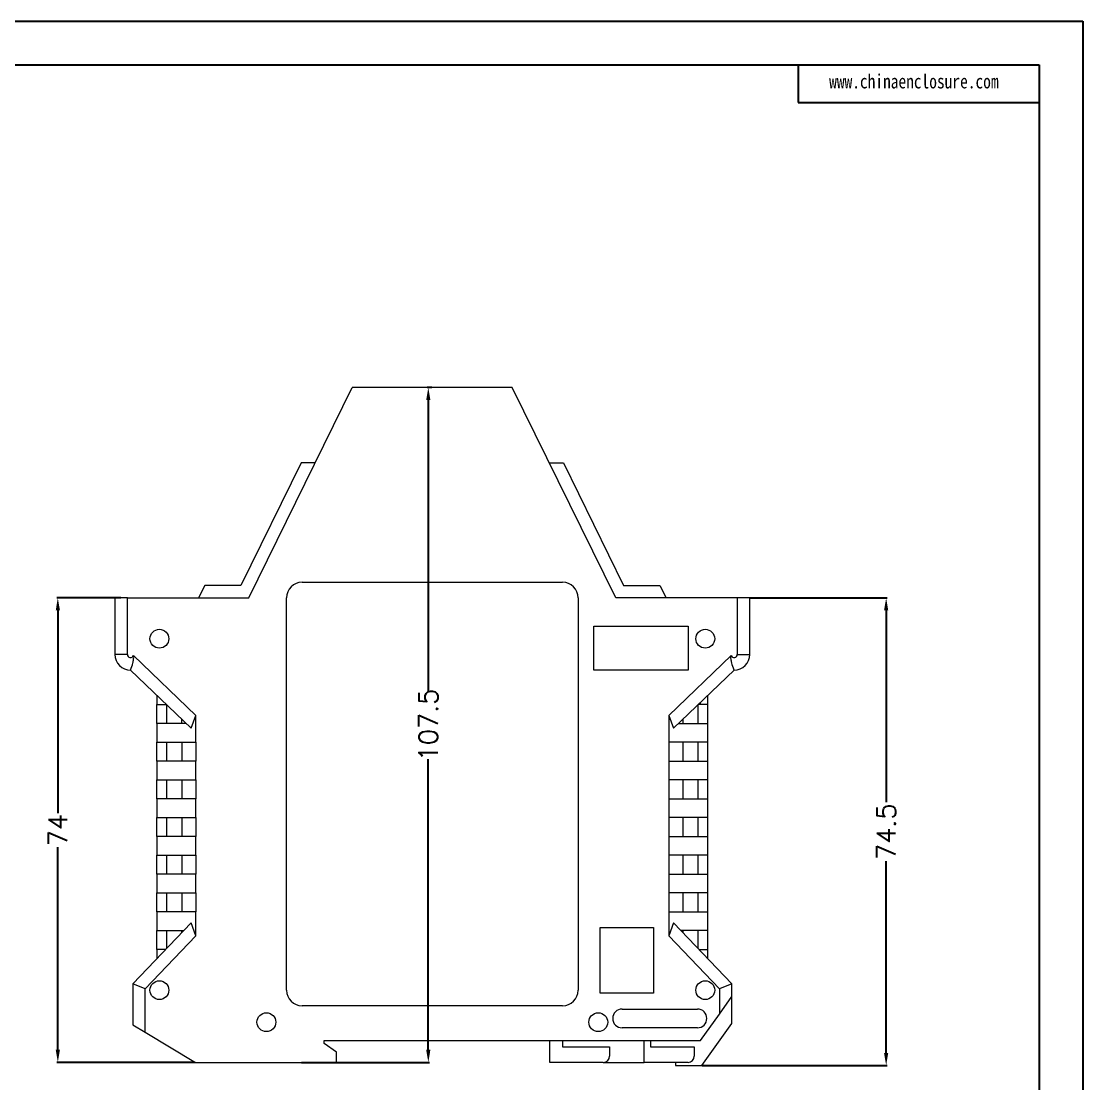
# Model space of a CAD drawing. Header units: inches. Extents: x 162 to 2102, y 1089 to 1379.
# Drawn here: x 1393.2 to 1562.4, y 1209.9 to 1379.2 of the extents above; entities that cross this region are included whole.
import ezdxf

# ---------------------------------------------------------------- set-up
doc = ezdxf.new("R2010")
doc.units = ezdxf.units.IN
doc.layers.add('文字', color=81, linetype='Continuous')
doc.styles.get("Standard").update_dxf_attribs({"font": 'txt', "bigfont": 'gbcbig.shx'})
doc.styles.add('宋体', font='', dxfattribs={"width": 0.8, "height": 3.5})
doc.styles.get('宋体').set_extended_font_data('SimSun')
doc.dimstyles.new('3', dxfattribs={"dimtxt": 3, "dimasz": 2, "dimexe": 0.18, "dimexo": 0.0625, "dimgap": 0.2, "dimtad": 0, "dimzin": 12, "dimdsep": 46, "dimtxsty": 'Standard', "dimcen": 1, "dimclrd": 3, "dimclre": 3, "dimadec": 0, "dimazin": 0, "dimtfac": 1, "dimtofl": 0, "dimtmove": 0, "dimatfit": 3, "dimfxl": 1, "dimtolj": 1, "dimtzin": 0, "dimarcsym": 0})

# ---------------------------------------------------------------- blocks, each defined once
blk = doc.blocks.new('*D166')
at = {"color": 3, "lineweight": -2}
for p, q in [((1509.41, 1287.35), (1531.26, 1287.35)), ((1531.08, 1285.35), (1531.08, 1254.8)), ((1531.08, 1214.85), (1531.08, 1245.4)), ((1501.78, 1212.85), (1531.26, 1212.85))]:
    blk.add_line(p, q, dxfattribs=at)
at = {"color": 3}
for points in [[(1530.74, 1285.35), (1531.41, 1285.35), (1531.08, 1287.35)], [(1530.74, 1214.85), (1531.41, 1214.85), (1531.08, 1212.85)]]:
    blk.add_solid(points, dxfattribs=at)
at = {"layer": 'Defpoints', "color": 0}
for p in [(1509.35, 1287.35), (1531.08, 1287.35), (1501.71, 1212.85)]:
    blk.add_point(p, dxfattribs=at)
at = {"color": 0, "insert": (1531.08, 1250.1), "char_height": 3, "attachment_point": 5, "rotation": 90}
blk.add_mtext('\\A1;74.5', dxfattribs=at)
blk = doc.blocks.new('*D167')
at = {"color": 3, "lineweight": -2}
for p, q in [((1409.09, 1287.35), (1398.88, 1287.35)), ((1399.06, 1285.35), (1399.06, 1253.05)), ((1399.06, 1215.35), (1399.06, 1247.65)), ((1420.94, 1213.35), (1398.88, 1213.35))]:
    blk.add_line(p, q, dxfattribs=at)
at = {"color": 3}
for points in [[(1398.73, 1285.35), (1399.4, 1285.35), (1399.06, 1287.35)], [(1398.73, 1215.35), (1399.4, 1215.35), (1399.06, 1213.35)]]:
    blk.add_solid(points, dxfattribs=at)
at = {"layer": 'Defpoints', "color": 0}
for p in [(1399.06, 1287.35), (1409.15, 1287.35), (1421, 1213.35)]:
    blk.add_point(p, dxfattribs=at)
at = {"color": 0, "insert": (1399.06, 1250.35), "char_height": 3, "attachment_point": 5, "rotation": 90}
blk.add_mtext('\\A1;74', dxfattribs=at)
blk = doc.blocks.new('*D168')
at = {"color": 3, "lineweight": -2}
for p, q in [((1458.69, 1320.85), (1457.93, 1320.85)), ((1458.11, 1318.85), (1458.11, 1272.55)), ((1458.11, 1215.35), (1458.11, 1261.65)), ((1437.92, 1213.35), (1458.29, 1213.35))]:
    blk.add_line(p, q, dxfattribs=at)
at = {"color": 3}
for points in [[(1457.77, 1318.85), (1458.44, 1318.85), (1458.11, 1320.85)], [(1457.77, 1215.35), (1458.44, 1215.35), (1458.11, 1213.35)]]:
    blk.add_solid(points, dxfattribs=at)
at = {"layer": 'Defpoints', "color": 0}
for p in [(1458.11, 1320.85), (1458.75, 1320.85), (1437.85, 1213.35)]:
    blk.add_point(p, dxfattribs=at)
at = {"color": 0, "insert": (1458.11, 1267.1), "char_height": 3, "attachment_point": 5, "rotation": 90}
blk.add_mtext('\\A1;107.5', dxfattribs=at)

msp = doc.modelspace()

# ---------------------------------------------------------------- linework, layer by layer
for p, q in [((1151.266, 1379.219), (1562.41, 1379.219)), ((1562.41, 1379.219), (1562.41, 1088.511)), ((1161.905, 1372.298), (1555.489, 1372.298)), ((1517.035, 1372.298), (1517.035, 1366.289)), ((1555.489, 1372.298), (1555.489, 1095.433)), ((1517.035, 1366.289), (1555.489, 1366.289))]:
    msp.add_line(p, q)
at = {"color": 7, "linetype": 'Continuous', "lineweight": 15}
for p, q in [((1429.498, 1287.347), (1445.998, 1320.847)), ((1471.498, 1320.847), (1445.998, 1320.847)), ((1487.998, 1287.347), (1471.498, 1320.847)), ((1437.858, 1308.847), (1428.253, 1289.347)), ((1440.087, 1308.847), (1437.858, 1308.847)), ((1477.408, 1308.847), (1479.638, 1308.847)), ((1479.638, 1308.847), (1489.242, 1289.347)), ((1422.498, 1289.347), (1421.498, 1287.347)), ((1428.253, 1289.347), (1422.498, 1289.347)), ((1437.998, 1289.847), (1479.498, 1289.847)), ((1489.242, 1289.347), (1494.998, 1289.347)), ((1494.998, 1289.347), (1495.998, 1287.347)), ((1408.148, 1287.347), (1408.148, 1278.347)), ((1410.148, 1287.347), (1408.148, 1287.347)), ((1410.148, 1278.347), (1410.148, 1287.347)), ((1410.148, 1287.347), (1429.498, 1287.347)), ((1435.498, 1224.847), (1435.498, 1287.347)), ((1481.998, 1287.347), (1481.998, 1224.847)), ((1507.348, 1287.347), (1487.998, 1287.347)), ((1507.348, 1287.347), (1507.348, 1278.347)), ((1509.348, 1287.347), (1507.348, 1287.347)), ((1509.348, 1278.347), (1509.348, 1287.347)), ((1484.498, 1275.847), (1484.498, 1282.847)), ((1484.498, 1282.847), (1499.498, 1282.847)), ((1499.498, 1282.847), (1499.498, 1275.847)), ((1410.148, 1278.347), (1408.148, 1278.347)), ((1421.076, 1268.633), (1411.115, 1278.169)), ((1506.381, 1278.169), (1496.419, 1268.633)), ((1507.348, 1278.347), (1509.348, 1278.347)), ((1410.648, 1275.847), (1420.295, 1266.612)), ((1499.498, 1275.847), (1484.498, 1275.847)), ((1497.2, 1266.612), (1506.848, 1275.847)), ((1414.826, 1271.847), (1414.826, 1270.347)), ((1502.669, 1270.347), (1502.669, 1271.847)), ((1414.826, 1270.347), (1416.394, 1270.347)), ((1414.826, 1267.347), (1414.826, 1270.347)), ((1416.426, 1267.347), (1416.426, 1270.315)), ((1501.069, 1270.315), (1501.069, 1267.347)), ((1501.419, 1270.347), (1501.102, 1270.347)), ((1501.419, 1270.65), (1501.419, 1270.347)), ((1502.669, 1270.347), (1501.419, 1270.347)), ((1502.669, 1267.347), (1502.669, 1270.347)), ((1418.826, 1267.347), (1418.826, 1268.018)), ((1420.295, 1266.612), (1421.076, 1268.633)), ((1421.076, 1264.347), (1421.076, 1268.633)), ((1496.419, 1268.633), (1497.2, 1266.612)), ((1496.419, 1268.633), (1496.419, 1264.347)), ((1498.669, 1268.018), (1498.669, 1267.347)), ((1419.528, 1267.347), (1414.826, 1267.347)), ((1414.826, 1267.347), (1414.826, 1264.347)), ((1497.968, 1267.347), (1502.669, 1267.347)), ((1502.669, 1264.347), (1502.669, 1267.347)), ((1414.826, 1264.347), (1421.076, 1264.347)), ((1414.826, 1261.347), (1414.826, 1264.347)), ((1416.426, 1261.347), (1416.426, 1264.347)), ((1418.826, 1264.347), (1418.826, 1261.347)), ((1421.076, 1264.347), (1421.076, 1261.347)), ((1496.419, 1264.347), (1496.419, 1261.347)), ((1502.669, 1264.347), (1496.419, 1264.347)), ((1498.669, 1264.347), (1498.669, 1261.347)), ((1501.069, 1264.347), (1501.069, 1261.347)), ((1502.669, 1261.347), (1502.669, 1264.347)), ((1414.826, 1261.347), (1414.826, 1258.347)), ((1421.076, 1261.347), (1414.826, 1261.347)), ((1421.076, 1258.347), (1421.076, 1261.347)), ((1496.419, 1261.347), (1496.419, 1258.347)), ((1496.419, 1261.347), (1502.669, 1261.347)), ((1502.669, 1258.347), (1502.669, 1261.347)), ((1414.826, 1258.347), (1421.076, 1258.347)), ((1414.826, 1255.347), (1414.826, 1258.347)), ((1416.426, 1255.347), (1416.426, 1258.347)), ((1418.826, 1258.347), (1418.826, 1255.347)), ((1421.076, 1258.347), (1421.076, 1255.347)), ((1496.419, 1258.347), (1496.419, 1255.347)), ((1502.669, 1258.347), (1496.419, 1258.347)), ((1498.669, 1258.347), (1498.669, 1255.347)), ((1501.069, 1258.347), (1501.069, 1255.347)), ((1502.669, 1255.347), (1502.669, 1258.347)), ((1414.826, 1255.347), (1414.826, 1252.347)), ((1421.076, 1255.347), (1414.826, 1255.347)), ((1421.076, 1252.347), (1421.076, 1255.347)), ((1496.419, 1255.347), (1496.419, 1252.347)), ((1496.419, 1255.347), (1502.669, 1255.347)), ((1502.669, 1252.347), (1502.669, 1255.347)), ((1414.826, 1252.347), (1421.076, 1252.347)), ((1414.826, 1249.347), (1414.826, 1252.347)), ((1416.426, 1249.347), (1416.426, 1252.347)), ((1418.826, 1252.347), (1418.826, 1249.347)), ((1421.076, 1252.347), (1421.076, 1249.347)), ((1496.419, 1252.347), (1496.419, 1249.347)), ((1502.669, 1252.347), (1496.419, 1252.347)), ((1498.669, 1252.347), (1498.669, 1249.347)), ((1501.069, 1252.347), (1501.069, 1249.347)), ((1502.669, 1249.347), (1502.669, 1252.347)), ((1414.826, 1249.347), (1414.826, 1246.347)), ((1421.076, 1249.347), (1414.826, 1249.347)), ((1421.076, 1246.347), (1421.076, 1249.347)), ((1496.419, 1249.347), (1496.419, 1246.347)), ((1496.419, 1249.347), (1502.669, 1249.347)), ((1502.669, 1246.347), (1502.669, 1249.347)), ((1414.826, 1246.347), (1421.076, 1246.347)), ((1414.826, 1243.347), (1414.826, 1246.347)), ((1416.426, 1243.347), (1416.426, 1246.347)), ((1418.826, 1246.347), (1418.826, 1243.347)), ((1421.076, 1246.347), (1421.076, 1243.347)), ((1496.419, 1246.347), (1496.419, 1243.347)), ((1502.669, 1246.347), (1496.419, 1246.347)), ((1498.669, 1246.347), (1498.669, 1243.347)), ((1501.069, 1246.347), (1501.069, 1243.347)), ((1502.669, 1243.347), (1502.669, 1246.347)), ((1414.826, 1243.347), (1414.826, 1240.347)), ((1421.076, 1243.347), (1414.826, 1243.347)), ((1421.076, 1240.347), (1421.076, 1243.347)), ((1496.419, 1243.347), (1496.419, 1240.347)), ((1496.419, 1243.347), (1502.669, 1243.347)), ((1502.669, 1240.347), (1502.669, 1243.347)), ((1414.826, 1240.347), (1421.076, 1240.347)), ((1414.826, 1237.347), (1414.826, 1240.347)), ((1416.426, 1237.347), (1416.426, 1240.347)), ((1418.826, 1240.347), (1418.826, 1237.347)), ((1421.076, 1240.347), (1421.076, 1237.347)), ((1496.419, 1240.347), (1496.419, 1237.347)), ((1502.669, 1240.347), (1496.419, 1240.347)), ((1498.669, 1240.347), (1498.669, 1237.347)), ((1501.069, 1240.347), (1501.069, 1237.347)), ((1502.669, 1237.347), (1502.669, 1240.347)), ((1414.826, 1237.347), (1414.826, 1234.347)), ((1421.076, 1237.347), (1414.826, 1237.347)), ((1421.076, 1233.484), (1421.076, 1237.347)), ((1496.419, 1237.347), (1496.419, 1233.484)), ((1496.419, 1237.347), (1502.669, 1237.347)), ((1502.669, 1234.347), (1502.669, 1237.347)), ((1420.295, 1235.56), (1410.998, 1225.847)), ((1414.826, 1234.347), (1419.134, 1234.347)), ((1414.826, 1231.347), (1414.826, 1234.347)), ((1416.426, 1231.519), (1416.426, 1234.347)), ((1418.826, 1234.026), (1418.826, 1234.347)), ((1421.076, 1233.484), (1420.295, 1235.56)), ((1485.498, 1234.847), (1493.998, 1234.847)), ((1485.498, 1224.347), (1485.498, 1234.847)), ((1493.998, 1234.847), (1493.998, 1224.347)), ((1497.2, 1235.56), (1496.419, 1233.484)), ((1506.498, 1225.847), (1497.2, 1235.56)), ((1502.669, 1234.347), (1498.361, 1234.347)), ((1498.669, 1234.347), (1498.669, 1234.026)), ((1501.069, 1234.347), (1501.069, 1231.519)), ((1502.669, 1231.347), (1502.669, 1234.347)), ((1412.998, 1225.044), (1421.076, 1233.484)), ((1496.419, 1233.484), (1504.498, 1225.044)), ((1414.826, 1231.347), (1414.826, 1229.847)), ((1416.262, 1231.347), (1414.826, 1231.347)), ((1501.233, 1231.347), (1502.669, 1231.347)), ((1502.669, 1229.847), (1502.669, 1231.347)), ((1412.998, 1225.044), (1410.998, 1225.847)), ((1410.998, 1225.847), (1410.998, 1219.347)), ((1506.498, 1225.847), (1504.498, 1225.044)), ((1506.498, 1223.847), (1506.498, 1225.847)), ((1412.998, 1218.147), (1412.998, 1225.044)), ((1493.998, 1224.347), (1485.498, 1224.347)), ((1504.498, 1225.044), (1504.498, 1221.047)), ((1479.498, 1222.347), (1437.998, 1222.347)), ((1504.498, 1221.047), (1506.498, 1223.847)), ((1506.498, 1219.546), (1506.498, 1223.847)), ((1488.998, 1221.847), (1500.998, 1221.847)), ((1501.498, 1216.847), (1504.498, 1221.047)), ((1410.998, 1219.347), (1412.998, 1218.147)), ((1500.998, 1218.847), (1488.998, 1218.847)), ((1501.713, 1212.847), (1506.498, 1219.546)), ((1412.998, 1218.147), (1420.998, 1213.347)), ((1441.498, 1216.847), (1501.498, 1216.847)), ((1441.498, 1216.347), (1441.498, 1216.847)), ((1443.498, 1214.947), (1441.498, 1216.347)), ((1477.498, 1213.347), (1477.498, 1216.847)), ((1479.498, 1216.847), (1479.498, 1215.847)), ((1479.498, 1215.847), (1486.998, 1215.847)), ((1486.998, 1215.847), (1486.998, 1214.347)), ((1492.498, 1213.347), (1492.498, 1216.847)), ((1493.498, 1216.847), (1493.498, 1215.847)), ((1493.498, 1215.847), (1500.498, 1215.847)), ((1500.498, 1215.847), (1500.498, 1214.347)), ((1443.498, 1213.347), (1443.498, 1214.947)), ((1420.998, 1213.347), (1443.498, 1213.347)), ((1485.998, 1213.347), (1477.498, 1213.347)), ((1485.998, 1213.347), (1492.498, 1213.347)), ((1499.498, 1213.347), (1492.498, 1213.347)), ((1497.498, 1213.347), (1497.498, 1212.847)), ((1497.498, 1212.847), (1501.713, 1212.847))]:
    msp.add_line(p, q, dxfattribs=at)
for centre in [(1415.248, 1280.847), (1502.248, 1280.847), (1415.248, 1224.847), (1502.248, 1224.847), (1432.298, 1219.747), (1485.2, 1219.747)]:
    msp.add_circle(centre, 1.5, dxfattribs=at)
for centre, radius, start, end in [((1437.998, 1287.347), 2.5, 90, 180), ((1479.498, 1287.347), 2.5, 0, 90), ((1410.648, 1278.347), 2.5, 180, 270), ((1410.648, 1278.347), 0.5, 180, 339.08431), ((1506.848, 1278.347), 0.5, 200.91569, 0), ((1506.848, 1278.347), 2.5, 270, 0), ((1437.998, 1224.847), 2.5, 180, 270), ((1479.498, 1224.847), 2.5, 270, 0), ((1488.998, 1220.347), 1.5, 90, 270), ((1500.998, 1220.347), 1.5, 270, 90), ((1485.998, 1214.347), 1, 270, 0), ((1499.498, 1214.347), 1, 270, 0)]:
    msp.add_arc(centre, radius, start, end, dxfattribs=at)
for points in [[(1410.648, 1275.847), (1410.796, 1276.216), (1410.93, 1276.591), (1411.076, 1277.171), (1411.115, 1277.368), (1411.156, 1277.765), (1411.16, 1277.969), (1411.115, 1278.169)], [(1506.848, 1275.847), (1506.699, 1276.216), (1506.566, 1276.591), (1506.42, 1277.171), (1506.38, 1277.368), (1506.339, 1277.765), (1506.336, 1277.969), (1506.381, 1278.169)]]:
    msp.add_open_spline(points, degree=3, knots=[0, 0, 0, 0, 0.5, 0.5, 0.75, 0.75, 1, 1, 1, 1], dxfattribs=at)

# ---------------------------------------------------------------- texts
at = {"layer": '文字', "color": 0, "insert": (1521.989, 1370.776), "char_height": 2.25594, "width": 39.63463, "attachment_point": 1, "style": '宋体'}
msp.add_mtext('www.chinaenclosure.com', dxfattribs=at)

# ---------------------------------------------------------------- dimensions: what is measured, and where the dimension line sits
for base, p1, p2, picture, middle in [((1458.106, 1320.847), (1437.855, 1213.347), (1458.748, 1320.847), '*D168', (1458.106, 1267.097)), ((1399.062, 1287.347), (1420.998, 1213.347), (1409.148, 1287.347), '*D167', (1399.062, 1250.347)), ((1531.077, 1287.347), (1501.713, 1212.847), (1509.348, 1287.347), '*D166', (1531.077, 1250.097))]:
    dim = msp.add_linear_dim(base=base, p1=p1, p2=p2, angle=90, dimstyle='3')
    dim.commit()
    dim.dimension.update_dxf_attribs({"geometry": picture, "text_midpoint": middle})

doc.saveas('drawing.dxf')
